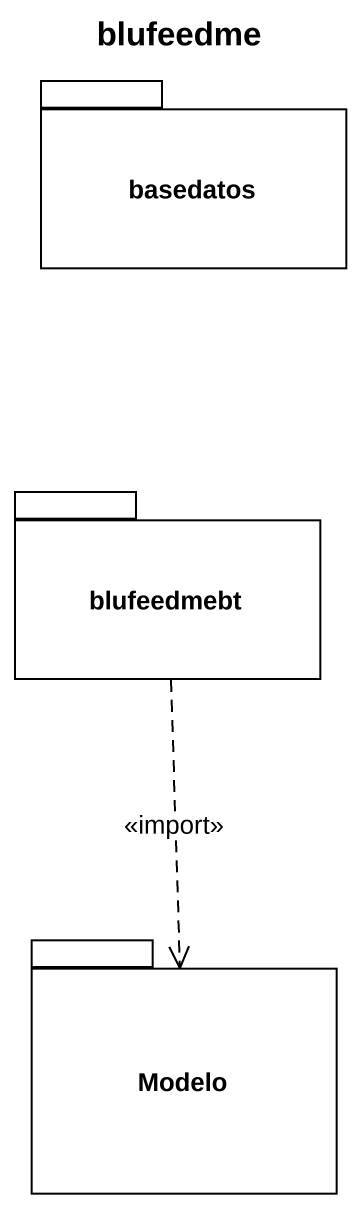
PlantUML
@startuml
title blufeedme
package basedatos {
}
package blufeedmebt {
}
package Modelo {
}
blufeedmebt ..> Modelo : <<import>>
@enduml
